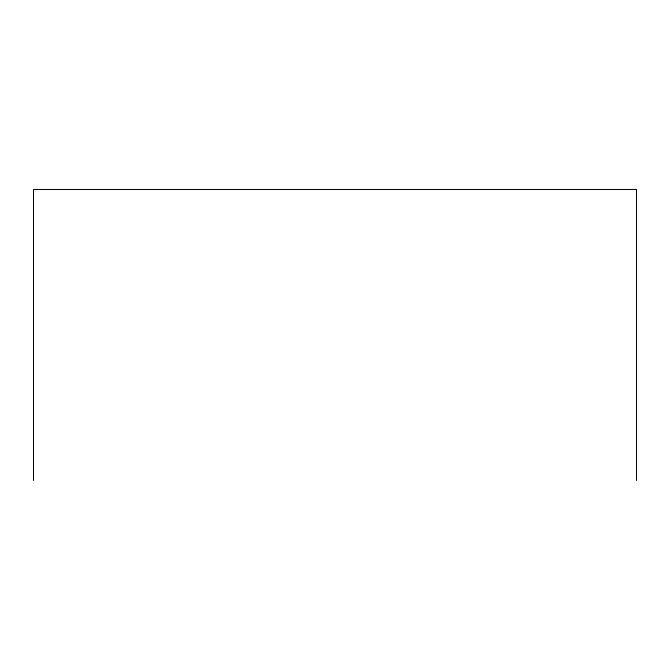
<?xml version="1.0" encoding="UTF-8"?>
<svg xmlns="http://www.w3.org/2000/svg" width="670" height="670" viewBox="0 0 670 670"><rect width="100%" height="100%" fill="white"/><g stroke="black" fill="none" stroke-linecap="round" stroke-linejoin="round"><path stroke-width="1" d="M636.5 480.524L636.5 189.476L33.5 189.476L33.5 480.524"/></g></svg>
